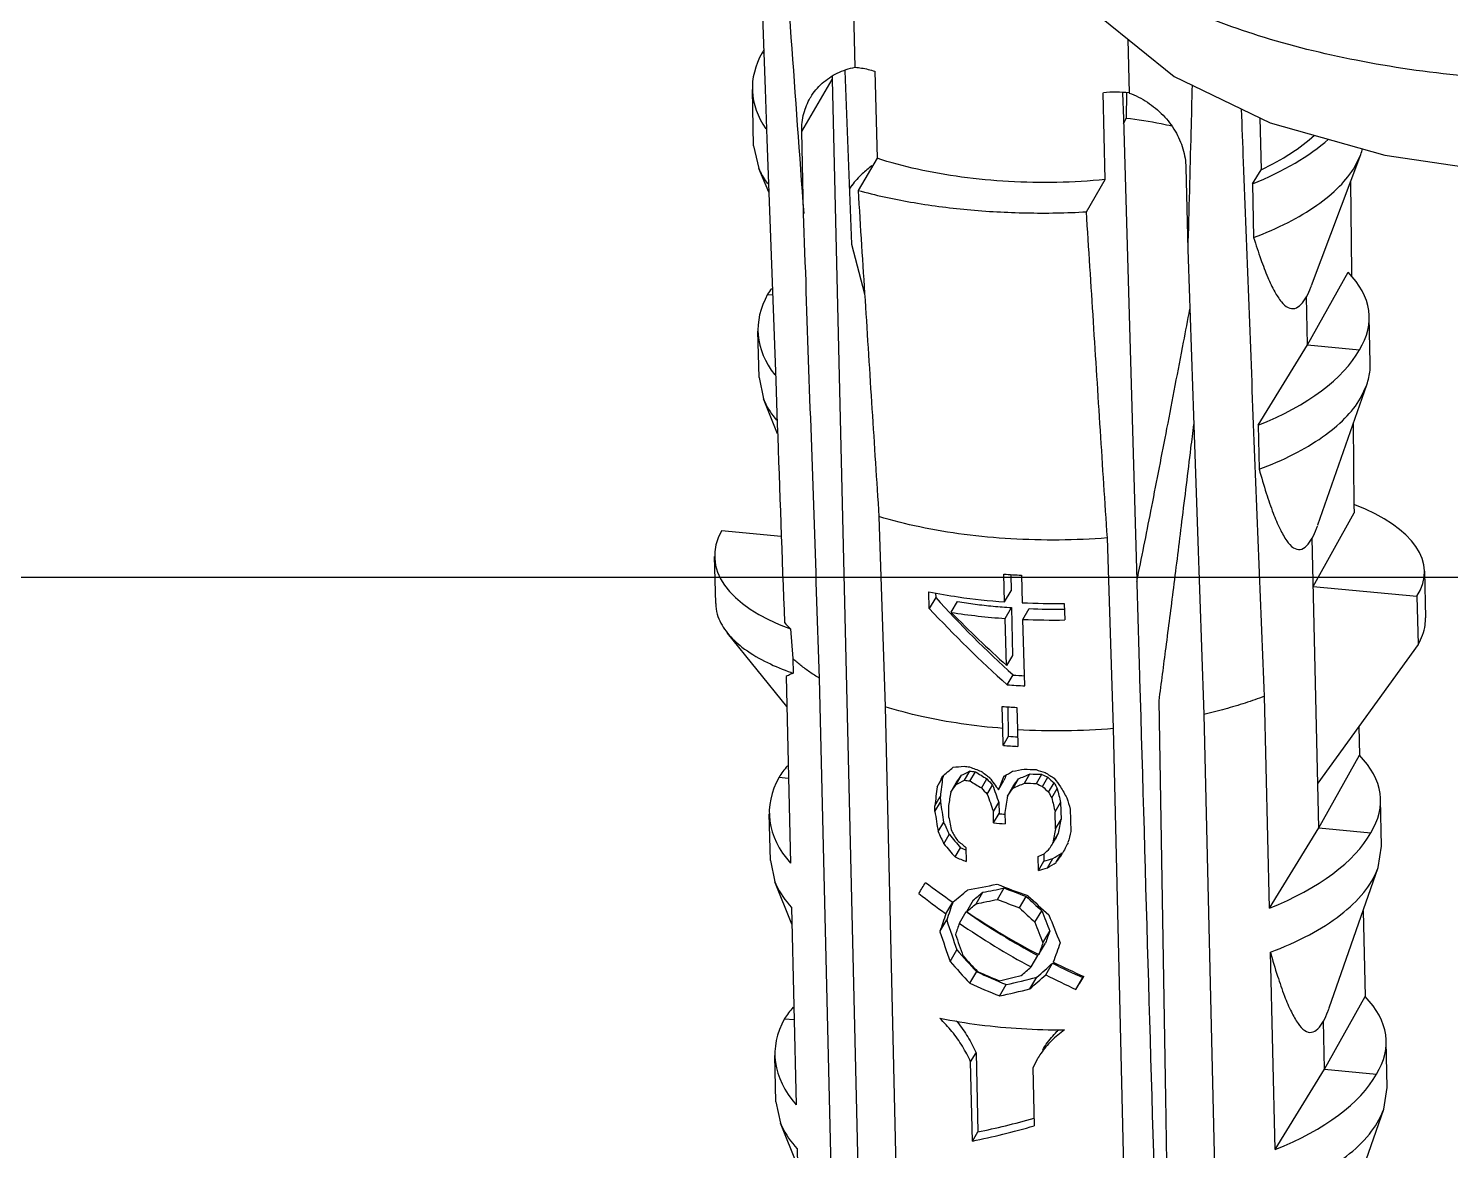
# Model space of a CAD drawing. Header units: millimetres. Extents: x 15 to 334, y 2 to 223.
# Drawn here: x 41.42 to 54.84, y 26.56 to 37.15 of the extents above; entities that cross this region are included whole.
import ezdxf

# ---------------------------------------------------------------- set-up
doc = ezdxf.new("R2010")
doc.units = ezdxf.units.MM
for name, color, linetype in [('02___PRT_ALL_AXES', 179, 'Continuous'), ('FROM', 179, 'Continuous'), ('SLD-0', 179, 'Continuous')]:
    doc.layers.add(name, color=color, linetype=linetype)

msp = doc.modelspace()

# ---------------------------------------------------------------- linework, layer by layer
at = {"layer": '02___PRT_ALL_AXES', "color": 179, "linetype": 'Continuous'}
for p, q in [((48.293, 38.819), (48.361, 36.917)), ((49.222, 36.781), (49.182, 38.481)), ((51.795, 37.047), (51.807, 36.538)), ((48.343, 36.917), (48.361, 36.915)), ((48.361, 36.917), (48.373, 36.573)), ((48.718, 36.176), (49.006, 36.666)), ((49.006, 36.666), (49.396, 20.019)), ((49.124, 36.748), (49.188, 35.112)), ((49.408, 36.743), (49.428, 35.923)), ((48.264, 36.041), (48.252, 36.57)), ((48.373, 36.573), (48.39, 36.103)), ((51.582, 35.721), (51.563, 36.541)), ((51.745, 36.543), (51.745, 36.537)), ((51.745, 36.537), (51.752, 36.298)), ((51.781, 36.539), (51.778, 36.299)), ((51.752, 36.298), (51.878, 31.941)), ((53.039, 36.304), (53.051, 35.814)), ((48.39, 36.103), (48.408, 35.596)), ((48.736, 35.402), (48.718, 36.176)), ((48.264, 36.041), (48.312, 35.826)), ((53.528, 34.722), (53.993, 35.959)), ((53.939, 35.847), (53.993, 35.959)), ((48.408, 35.604), (48.312, 35.826)), ((49.428, 35.923), (49.249, 35.62)), ((52.342, 35.836), (52.36, 35.063)), ((51.404, 35.418), (51.582, 35.721)), ((52.969, 35.681), (53.051, 35.814)), ((53.895, 35.699), (53.905, 34.848)), ((48.408, 35.596), (48.472, 33.826)), ((52.969, 35.681), (52.981, 35.175)), ((49.188, 35.112), (49.311, 34.645)), ((53.49, 34.162), (53.872, 34.848)), ((53.905, 34.848), (53.905, 34.804)), ((48.396, 34.639), (48.442, 34.635)), ((53.49, 34.162), (53.479, 34.617)), ((54.082, 33.99), (54.072, 34.428)), ((48.315, 33.855), (48.305, 34.293)), ((53.023, 33.404), (53.49, 34.162)), ((53.49, 34.162), (53.979, 34.116)), ((48.315, 33.855), (48.358, 33.654)), ((48.472, 33.826), (48.487, 33.411)), ((53.588, 32.465), (54.049, 33.787)), ((53.99, 33.661), (54.049, 33.787)), ((48.49, 33.324), (48.358, 33.654)), ((53.92, 33.417), (53.928, 32.652)), ((53.023, 33.404), (53.033, 32.989)), ((53.928, 32.652), (53.929, 32.577)), ((49.446, 32.544), (49.504, 30.749)), ((53.543, 31.885), (53.929, 32.577)), ((48.525, 32.355), (47.96, 32.408)), ((51.659, 30.547), (51.601, 32.342)), ((53.596, 29.607), (53.532, 32.34)), ((47.906, 31.722), (47.896, 32.165)), ((50.632, 31.739), (50.624, 32)), ((50.689, 31.996), (50.693, 31.842)), ((50.79, 31.991), (50.798, 31.73)), ((51.878, 31.941), (51.88, 31.885)), ((54.592, 32.029), (54.603, 31.587)), ((49.921, 31.677), (49.916, 31.833)), ((49.981, 31.822), (49.982, 31.78)), ((50.632, 31.739), (50.693, 31.842)), ((53.543, 31.885), (54.522, 31.793)), ((49.982, 31.78), (49.921, 31.677)), ((50.128, 31.64), (50.188, 31.742)), ((50.637, 31.583), (50.697, 31.684)), ((50.697, 31.684), (50.707, 31.234)), ((50.803, 31.573), (50.863, 31.675)), ((51.195, 31.724), (51.2, 31.568)), ((54.522, 31.793), (54.533, 31.337)), ((50.651, 31.14), (50.637, 31.583)), ((50.823, 30.948), (50.803, 31.573)), ((48.577, 30.753), (48.018, 31.444)), ((48.611, 31.485), (48.633, 31.204)), ((54.533, 31.337), (53.586, 30.029)), ((48.633, 31.204), (48.636, 31.067)), ((50.707, 31.234), (50.651, 31.14)), ((48.571, 31.036), (48.612, 29.273)), ((49.131, 20.586), (48.887, 31.017)), ((50.657, 30.957), (50.711, 31.049)), ((49.504, 30.749), (49.749, 20.319)), ((50.616, 30.545), (50.609, 30.752)), ((50.67, 30.472), (50.664, 30.748)), ((50.747, 30.743), (50.753, 30.536)), ((52.153, 27.053), (52.089, 30.806)), ((53.13, 28.849), (53.083, 30.848)), ((52.511, 30.677), (52.755, 20.247)), ((50.619, 30.385), (50.616, 30.545)), ((50.619, 30.385), (50.67, 30.472)), ((50.753, 30.536), (50.757, 30.376)), ((51.903, 20.117), (51.659, 30.547)), ((53.973, 30.563), (53.979, 30.293)), ((53.596, 29.607), (53.979, 30.293)), ((48.503, 30.085), (48.593, 30.076)), ((49.995, 29.995), (50.047, 30.083)), ((50.175, 30.016), (50.226, 30.103)), ((50.252, 30.057), (50.303, 30.143)), ((50.305, 30.049), (50.356, 30.136)), ((50.413, 29.983), (50.464, 30.07)), ((50.575, 29.967), (50.626, 30.053)), ((50.711, 29.983), (50.762, 30.069)), ((50.82, 30.029), (50.871, 30.116)), ((50.932, 30.025), (50.983, 30.112)), ((50.989, 29.997), (51.041, 30.084)), ((50.125, 29.945), (50.176, 30.032)), ((50.468, 29.924), (50.519, 30.011)), ((50.658, 29.907), (50.709, 29.994)), ((51.047, 29.943), (51.099, 30.031)), ((51.077, 29.89), (51.128, 29.978)), ((49.973, 29.815), (50.025, 29.903)), ((49.975, 29.762), (49.973, 29.815)), ((49.975, 29.762), (50.027, 29.85)), ((50.025, 29.903), (50.027, 29.85)), ((50.102, 29.817), (50.104, 29.711)), ((50.526, 29.76), (50.576, 29.847)), ((50.576, 29.847), (50.579, 29.741)), ((51.108, 29.758), (51.16, 29.846)), ((51.16, 29.846), (51.164, 29.687)), ((51.251, 29.785), (51.256, 29.573)), ((54.189, 29.435), (54.178, 29.873)), ((48.422, 29.3), (48.412, 29.738)), ((50.005, 29.572), (50.057, 29.66)), ((50.528, 29.655), (50.526, 29.76)), ((50.528, 29.655), (50.579, 29.741)), ((50.634, 29.751), (50.637, 29.645)), ((51.112, 29.599), (51.108, 29.758)), ((51.112, 29.599), (51.164, 29.687)), ((50.059, 29.456), (50.11, 29.544)), ((51.086, 29.467), (51.138, 29.555)), ((53.13, 28.849), (53.596, 29.607)), ((53.596, 29.607), (54.086, 29.561)), ((50.165, 29.333), (50.216, 29.42)), ((50.267, 29.422), (50.27, 29.29)), ((51.089, 29.465), (51.111, 29.502)), ((54.156, 29.232), (54.189, 29.435)), ((48.422, 29.3), (48.464, 29.099)), ((50.951, 29.205), (50.948, 29.338)), ((50.951, 29.205), (51.003, 29.293)), ((51.001, 29.362), (51.003, 29.293)), ((51.035, 29.23), (51.087, 29.317)), ((51.119, 29.282), (51.171, 29.37)), ((53.695, 27.91), (54.156, 29.232)), ((48.625, 28.698), (48.464, 29.099)), ((50.362, 28.891), (50.426, 28.999)), ((50.564, 28.932), (50.627, 29.04)), ((48.622, 28.857), (48.665, 26.995)), ((50.078, 28.797), (50.143, 28.907)), ((50.336, 28.925), (50.272, 28.816)), ((50.772, 28.853), (50.836, 28.961)), ((50.021, 28.628), (50.086, 28.738)), ((50.205, 28.708), (50.269, 28.817)), ((50.918, 28.717), (50.982, 28.825)), ((54.013, 28.824), (54.032, 28.016)), ((50.993, 28.524), (51.057, 28.633)), ((50.117, 28.346), (50.181, 28.456)), ((50.953, 28.411), (51.017, 28.52)), ((50.881, 28.295), (50.945, 28.404)), ((51.021, 28.221), (51.085, 28.331)), ((53.183, 26.572), (53.139, 28.434)), ((50.366, 28.251), (50.302, 28.143)), ((50.871, 28.089), (50.935, 28.198)), ((51.305, 28.083), (51.371, 28.195)), ((50.585, 28.021), (50.648, 28.129)), ((53.65, 27.33), (54.032, 28.016)), ((48.556, 27.807), (48.646, 27.799)), ((53.65, 27.33), (53.639, 27.785)), ((54.242, 27.158), (54.232, 27.596)), ((48.475, 27.023), (48.465, 27.46)), ((50.311, 27.399), (50.362, 27.486)), ((50.328, 26.653), (50.311, 27.399)), ((50.362, 27.486), (50.379, 26.74)), ((50.941, 27.427), (50.898, 27.344)), ((50.898, 27.344), (50.911, 26.797)), ((53.183, 26.572), (53.65, 27.33)), ((53.65, 27.33), (54.139, 27.284)), ((54.209, 26.955), (54.242, 27.158)), ((48.475, 27.023), (48.518, 26.821)), ((52.153, 27.04), (52.153, 27.053)), ((53.748, 25.633), (54.209, 26.955)), ((48.679, 26.421), (48.518, 26.821)), ((50.328, 26.653), (50.379, 26.74)), ((48.675, 26.58), (48.772, 22.441))]:
    msp.add_line(p, q, dxfattribs=at)
for centre, radius, start, end in [((1436.473, 136.648), 1391.425, 184.03586, 184.172741), ((51.673, 35.349), 1.197, 83.5617, 95.2571), ((44.932, 39.475), 7.547, 334.6768, 335.1181), ((53.406, 36.18), 0.626, 339.3468, 344.3624), ((49.704, 35.289), 0.638, 143.6059, 147.573), ((51.079, 38.457), 6.473, 265.9732, 267.4441), ((50.974, 37.195), 5.465, 258.8415, 261.7944), ((51.052, 37.764), 6.04, 261.8239, 266.0112), ((51.093, 38.385), 6.661, 267.463, 270.8769), ((51.107, 37.791), 6.121, 267.7104, 270.837), ((51.046, 37.502), 5.934, 261.0962, 266.0471), ((51.097, 38.196), 6.629, 267.4623, 270.8932), ((49.434, 33.395), 2.461, 249.963, 251.0858), ((51.114, 36.94), 5.905, 266.0925, 267.1492), ((51.104, 37.324), 6.383, 265.9866, 267.4786), ((51.106, 37.046), 6.313, 265.4877, 266.738), ((51.123, 36.287), 5.833, 265.5504, 266.3832), ((51.124, 37.105), 6.58, 266.768, 274.664), ((51.114, 36.647), 6.282, 265.488, 266.7445), ((51.055, 35.802), 5.671, 261.8323, 262.3715), ((51.057, 35.659), 5.66, 261.8317, 262.372), ((51.068, 35.327), 5.24, 261.6126, 262.1953), ((51.129, 36.623), 6.469, 267.2404, 268.2309), ((51.142, 36.143), 6.033, 267.4337, 268.4981), ((51.131, 36.481), 6.459, 267.2397, 268.2317), ((51.119, 35.756), 6.13, 264.4686, 265.4887), ((51.128, 35.393), 5.679, 264.4546, 265.0206)]:
    msp.add_arc(centre, radius, start, end, dxfattribs=at)
for centre, major_axis, ratio, start_param, end_param in [((51.135, 36.655), (2.883, 0.09), 0.457817, 2.874425, 3.424416), ((51.135, 36.655), (2.884, 0.046), 0.412294, 2.863094, 2.881035), ((49.931, 36.921), (0.877, 0.449), 0.655348, 2.794265, 2.835491), ((51.135, 36.655), (2.883, 0.09), 0.457817, 5.387969, 5.784229), ((51.135, 36.655), (2.726, 0.085), 0.457817, 5.47753, 5.790298), ((51.188, 34.378), (2.884, 0.046), 0.412294, 6.022628, 6.650677), ((51.188, 34.378), (2.883, 0.09), 0.457817, 2.874425, 3.460247), ((51.188, 34.378), (2.884, 0.046), 0.412294, 2.834304, 2.881035), ((51.188, 34.378), (2.883, 0.09), 0.457817, 5.387969, 6.016017), ((52.407, 31.991), (2.185, 0.035), 0.412294, 6.022628, 7.072961), ((49.919, 32.224), (2.023, 0.063), 0.457817, 2.874425, 3.994998), ((51.159, 32.4), (2.788, -2.803), 0.352517, 4.621162, 4.882542), ((51.236, 32.328), (2.575, -2.589), 0.352642, 4.576145, 4.859969), ((51.242, 32.101), (2.893, 0.09), 0.457818, 3.50754, 3.556314), ((51.154, 32.587), (2.794, -2.826), 0.351227, 4.700364, 4.883417), ((51.295, 29.823), (2.884, 0.046), 0.412294, 2.788056, 2.881035), ((51.256, 31.455), (2.853, 0.821), 0.352435, 4.21342, 4.252541), ((51.295, 29.823), (2.884, 0.046), 0.412294, 6.022628, 6.650677), ((51.295, 29.823), (2.883, 0.09), 0.457817, 2.874425, 3.502474), ((51.238, 32.24), (2.759, 5.33), 0.013218, 1.992702, 2.012477), ((51.174, 34.975), (2.221, 17.523), 0.02969, 1.8575, 1.868203), ((51.25, 31.746), (2.808, 2.737), 0.102217, 4.17158, 4.210923), ((51.238, 32.24), (2.566, 4.956), 0.013218, 2.023835, 2.027974), ((51.257, 31.44), (2.818, 1.904), 0.1949, 4.191033, 4.220356), ((51.25, 31.742), (2.594, 3.734), 0.022906, 4.252874, 4.273999), ((51.257, 31.44), (2.62, 1.77), 0.1949, 4.180907, 4.212478), ((51.259, 31.326), (2.876, -0.78), 0.465166, 4.501382, 4.540287), ((51.264, 31.137), (2.629, -1.504), 0.437702, 4.616163, 4.658018), ((51.261, 31.275), (2.795, -2.135), 0.402852, 4.715544, 4.744674), ((51.265, 31.075), (-2.57, 2.881), 0.32879, 1.626941, 1.647832), ((51.261, 31.245), (-2.765, 4.016), 0.26711, 1.678156, 1.707272), ((51.264, 31.112), (2.723, 6.662), 0.028959, 1.736018, 1.755433), ((51.261, 31.273), (2.818, 1.904), 0.194897, 4.35642, 4.385568), ((51.264, 31.112), (2.532, 6.194), 0.028959, 1.745733, 1.754475), ((51.259, 31.342), (2.853, 0.821), 0.352438, 4.417755, 4.456705), ((51.268, 30.975), (2.594, 3.734), 0.022906, 4.462382, 4.483289), ((51.264, 31.142), (2.629, 1.38), 0.254507, 4.389253, 4.431165), ((51.254, 31.536), (2.862, -1.066), 0.461157, 4.770151, 4.799616), ((51.256, 31.467), (2.629, -1.504), 0.437701, 4.856915, 4.878062), ((51.251, 31.689), (2.795, -2.135), 0.40285, 4.929874, 4.959488), ((51.251, 31.683), (-2.57, 2.881), 0.32879, 1.846982, 1.868207), ((51.24, 32.136), (-2.773, 4.468), 0.241974, 1.89556, 1.915399), ((51.174, 34.975), (2.389, 18.846), 0.02969, 1.842003, 1.85192), ((51.216, 33.194), (2.532, 13.414), 0.035521, 1.82212, 1.831947), ((51.25, 31.742), (2.789, 4.016), 0.022906, 4.264514, 4.284125), ((51.264, 31.137), (2.827, -1.617), 0.437702, 4.622554, 4.661459), ((51.265, 31.075), (-2.764, 3.098), 0.32879, 1.630382, 1.649805), ((51.269, 30.932), (-2.892, 8.515), 0.120708, 1.648375, 1.667788), ((51.269, 30.932), (-2.689, 7.918), 0.120708, 1.646403, 1.667281), ((51.268, 30.975), (2.789, 4.016), 0.022906, 4.459224, 4.47866), ((51.264, 31.142), (2.828, 1.484), 0.254507, 4.384624, 4.423574), ((51.256, 31.467), (2.827, -1.617), 0.437701, 4.846325, 4.865953), ((51.251, 31.683), (-2.764, 3.098), 0.32879, 1.834873, 1.854563), ((51.24, 32.167), (-2.808, 5.817), 0.184887, 1.87238, 1.882251), ((51.24, 32.167), (-2.611, 5.409), 0.184887, 1.886024, 1.896669), ((51.204, 33.698), (-2.835, 12.956), 0.068111, 1.847097, 1.857765), ((51.233, 32.431), (-2.808, 5.817), 0.184887, 1.91198, 1.931907), ((51.363, 26.894), (-2.969, 18.008), 0.046595, 1.398205, 1.408908), ((51.28, 30.463), (2.459, 16.129), 0.03256, 1.610201, 1.619913), ((51.204, 33.698), (-3.049, 13.934), 0.068111, 1.83268, 1.842569), ((51.203, 33.716), (-2.973, 11.222), 0.087632, 1.895427, 1.905426), ((51.363, 26.894), (-3.193, 19.368), 0.046595, 1.414487, 1.424404), ((51.299, 29.629), (-2.611, 5.409), 0.184886, 1.476061, 1.497392), ((51.321, 28.675), (-3.049, 13.934), 0.068111, 1.481465, 1.491292), ((51.333, 28.171), (2.354, 12.473), 0.035521, 1.455646, 1.466314), ((51.299, 29.629), (-2.808, 5.817), 0.184886, 1.491557, 1.511332), ((51.288, 30.123), (-2.57, 2.881), 0.32879, 1.479575, 1.521977), ((51.287, 30.127), (-2.773, 4.468), 0.241974, 1.544282, 1.563893), ((51.333, 28.171), (2.532, 13.414), 0.035521, 1.470842, 1.480732), ((51.297, 29.702), (2.566, 4.956), 0.013218, 1.607366, 1.618011), ((51.334, 28.153), (2.606, 10.704), 0.037664, 1.446853, 1.456852), ((51.295, 29.823), (2.883, 0.09), 0.457817, 5.387969, 6.016017), ((51.288, 30.123), (-2.764, 3.098), 0.32879, 1.493516, 1.532859), ((51.28, 30.429), (2.795, -2.135), 0.40285, 4.627821, 4.657144), ((51.281, 30.414), (2.674, -0.725), 0.465166, 4.431883, 4.452645), ((51.286, 30.186), (2.808, 2.737), 0.102216, 4.512938, 4.532628), ((51.297, 29.702), (2.759, 5.33), 0.013218, 1.621784, 1.631655), ((51.304, 29.438), (2.759, 5.33), 0.013218, 1.572126, 1.592054), ((51.281, 30.414), (2.876, -0.78), 0.465166, 4.442764, 4.481885), ((51.281, 30.402), (2.828, 1.484), 0.254509, 4.462677, 4.482305), ((51.283, 30.333), (2.644, 0.976), 0.319714, 4.489547, 4.521297), ((51.286, 30.18), (2.818, 1.904), 0.1949, 4.493086, 4.5227), ((51.286, 30.18), (2.62, 1.77), 0.1949, 4.50596, 4.537896), ((51.297, 29.733), (2.789, 4.016), 0.022906, 4.615792, 4.635631), ((51.283, 30.333), (2.843, 1.049), 0.319714, 4.478957, 4.508422), ((51.258, 31.387), (2.778, 4.579), 0.003704, 4.163418, 4.189913), ((51.297, 29.699), (2.821, -1.711), 0.432068, 4.438619, 4.537302), ((51.294, 29.856), (2.821, -1.711), 0.432068, 4.465114, 4.56261), ((51.279, 30.481), (2.809, 2.619), 0.113052, 4.192988, 4.24645), ((51.283, 30.305), (2.845, 1.007), 0.325906, 4.240207, 4.342319), ((51.284, 30.288), (2.563, 2.389), 0.113052, 4.230894, 4.267903), ((51.287, 30.161), (2.595, 0.919), 0.325906, 4.26166, 4.342319), ((51.283, 30.305), (2.865, -1.012), 0.462377, 4.622677, 4.724789), ((51.287, 30.161), (2.614, -0.924), 0.462377, 4.622677, 4.703336), ((51.259, 31.36), (2.458, 6.957), 0.034176, 1.943191, 1.969292), ((51.284, 30.288), (2.809, 2.619), 0.113052, 4.241258, 4.274992), ((51.287, 30.161), (2.845, 1.007), 0.325906, 4.268749, 4.342319), ((51.287, 30.161), (2.865, -1.012), 0.462377, 4.622677, 4.696248), ((51.284, 30.288), (-2.766, 2.966), 0.338682, 1.744584, 1.794526), ((51.284, 30.288), (-2.523, 2.706), 0.338682, 1.751673, 1.806472), ((51.279, 30.481), (-2.766, 2.966), 0.338682, 1.773126, 1.841031), ((51.259, 31.36), (2.695, 7.626), 0.034176, 1.925577, 1.949296), ((51.333, 28.195), (-2.628, 7.422), 0.127207, 1.452659, 1.490708), ((51.297, 29.699), (2.574, -1.561), 0.432068, 4.571777, 4.835853), ((51.294, 29.856), (2.821, -1.711), 0.432068, 4.610881, 4.851669), ((51.269, 30.928), (-2.88, 8.135), 0.127207, 1.800769, 1.825499), ((51.269, 30.928), (-2.628, 7.422), 0.127207, 1.812715, 1.839874), ((51.259, 31.36), (-2.88, 8.135), 0.127207, 1.847275, 1.88186), ((51.333, 28.195), (-2.88, 8.135), 0.127207, 1.472655, 1.50724), ((51.269, 30.928), (2.695, 7.626), 0.034176, 1.878178, 1.892936), ((51.323, 28.627), (-2.88, 8.135), 0.127207, 1.529015, 1.553745), ((51.297, 29.699), (2.821, -1.711), 0.432068, 4.584701, 4.825489), ((51.323, 28.627), (2.458, 6.957), 0.034176, 1.582077, 1.598286), ((51.312, 29.074), (-2.523, 2.706), 0.338682, 1.484465, 1.559044), ((51.323, 28.627), (2.695, 7.626), 0.034176, 1.596452, 1.61121), ((51.333, 28.195), (2.695, 7.626), 0.034176, 1.540092, 1.563811), ((51.312, 29.074), (-2.766, 2.966), 0.338682, 1.500996, 1.568902), ((51.308, 29.267), (-2.766, 2.966), 0.338682, 1.547502, 1.597443), ((51.312, 29.074), (2.563, 2.389), 0.113052, 4.460532, 4.519236), ((51.297, 29.699), (2.574, -1.561), 0.432068, 4.888859, 4.996205), ((51.294, 29.856), (2.821, -1.711), 0.432068, 4.899068, 4.99775), ((51.308, 29.25), (2.614, -0.924), 0.462377, 4.510707, 4.622677), ((51.305, 29.394), (2.865, -1.012), 0.462377, 4.549107, 4.622677), ((51.305, 29.394), (2.845, 1.007), 0.325906, 4.342319, 4.415889), ((51.308, 29.25), (2.595, 0.919), 0.325906, 4.342319, 4.454289), ((51.308, 29.267), (2.809, 2.619), 0.113052, 4.422133, 4.455867), ((51.312, 29.074), (2.809, 2.619), 0.113052, 4.450674, 4.504137), ((51.297, 29.699), (2.821, -1.711), 0.432068, 4.87376, 4.971255), ((51.333, 28.168), (2.778, 4.579), 0.003704, 4.696054, 4.722549), ((51.308, 29.25), (2.865, -1.012), 0.462377, 4.520565, 4.622677), ((51.308, 29.25), (2.845, 1.007), 0.325906, 4.342319, 4.444431), ((51.348, 27.546), (2.884, 0.046), 0.412294, 2.788056, 2.881035), ((51.348, 27.546), (2.884, 0.046), 0.412294, 6.022628, 6.650677), ((51.348, 27.546), (2.883, 0.09), 0.457817, 2.874425, 3.502474), ((51.348, 27.546), (2.883, 0.09), 0.457817, 5.387969, 6.016017), ((51.339, 27.947), (2.642, 1.01), 0.314332, 4.224056, 4.430815), ((51.339, 27.947), (2.842, 1.086), 0.314332, 4.232048, 4.442965)]:
    msp.add_ellipse(centre, major_axis=major_axis, ratio=ratio, start_param=start_param, end_param=end_param, dxfattribs=at)
for points, knots in [([(48.798, 36.492), (48.8, 36.495), (48.83, 36.546), (48.906, 36.637), (49.052, 36.733), (49.164, 36.77), (49.222, 36.781)], [0, 0, 0, 0, 0.0096986, 0.1778307, 0.3494199, 0.5266924, 0.5266924, 0.5266924, 0.5266924]), ([(49.222, 36.781), (49.242, 36.779), (49.284, 36.775), (49.346, 36.762), (49.388, 36.75), (49.408, 36.743)], [0, 0, 0, 0, 0.0609415, 0.1246285, 0.1907251, 0.1907251, 0.1907251, 0.1907251]), ([(51.807, 36.538), (51.867, 36.516), (51.983, 36.457), (52.131, 36.334), (52.246, 36.184), (52.321, 36.015), (52.341, 35.895), (52.342, 35.836)], [0, 0, 0, 0, 0.1926732, 0.3846641, 0.5731398, 0.7560333, 0.9325785, 0.9325785, 0.9325785, 0.9325785]), ([(52.4, 36.614), (52.397, 36.465), (52.383, 35.948), (52.37, 35.431), (52.36, 35.063)], [0, 0, 0, 0, 0.44608, 1.55143, 1.55143, 1.55143, 1.55143]), ([(48.718, 36.176), (48.717, 36.233), (48.729, 36.344), (48.772, 36.447), (48.798, 36.492)], [0, 0, 0, 0, 0.1710448, 0.3293739, 0.3293739, 0.3293739, 0.3293739]), ([(53.083, 30.848), (53.05, 31.676), (52.983, 33.356), (52.912, 35.202), (52.873, 36.22), (52.867, 36.387)], [0, 0, 0, 0, 2.487938, 5.041169, 5.543856, 5.543856, 5.543856, 5.543856]), ([(52.209, 36.225), (52.175, 36.233), (52.033, 36.264), (51.889, 36.286), (51.778, 36.299)], [0, 0, 0, 0, 0.1022683, 0.4366163, 0.4366163, 0.4366163, 0.4366163]), ([(48.312, 35.826), (48.314, 35.821), (48.337, 35.77), (48.366, 35.722), (48.396, 35.681)], [0, 0, 0, 0, 0.0154545, 0.1674273, 0.1674273, 0.1674273, 0.1674273]), ([(49.379, 35.852), (49.347, 35.828), (49.28, 35.772), (49.22, 35.706), (49.191, 35.667)], [0, 0, 0, 0, 0.1187411, 0.2644542, 0.2644542, 0.2644542, 0.2644542]), ([(51.582, 35.721), (51.431, 35.707), (51.126, 35.69), (50.673, 35.698), (50.232, 35.739), (49.817, 35.811), (49.553, 35.882), (49.428, 35.923)], [0, 0, 0, 0, 0.457151, 0.913593, 1.358937, 1.783303, 2.177823, 2.177823, 2.177823, 2.177823]), ([(52.981, 35.175), (53.092, 35.217), (53.298, 35.306), (53.572, 35.466), (53.789, 35.643), (53.898, 35.778), (53.939, 35.847)], [0, 0, 0, 0, 0.355388, 0.672389, 0.949434, 1.189044, 1.189044, 1.189044, 1.189044]), ([(49.249, 35.62), (49.271, 35.274), (49.315, 34.587), (49.38, 33.562), (49.424, 32.882), (49.446, 32.544)], [0, 0, 0, 0, 1.037984, 2.06535, 3.081815, 3.081815, 3.081815, 3.081815]), ([(49.249, 35.62), (49.413, 35.575), (49.754, 35.501), (50.285, 35.431), (50.84, 35.401), (51.215, 35.407), (51.404, 35.418)], [0, 0, 0, 0, 0.507813, 1.047025, 1.606079, 2.172502, 2.172502, 2.172502, 2.172502]), ([(48.887, 31.017), (48.87, 31.5), (48.837, 32.471), (48.786, 33.933), (48.753, 34.911), (48.736, 35.402)], [0, 0, 0, 0, 1.451104, 2.913868, 4.388213, 4.388213, 4.388213, 4.388213]), ([(51.601, 32.342), (51.579, 32.68), (51.535, 33.36), (51.47, 34.385), (51.426, 35.072), (51.404, 35.418)], [0, 0, 0, 0, 1.016465, 2.043831, 3.081815, 3.081815, 3.081815, 3.081815]), ([(52.981, 35.175), (53.003, 35.106), (53.044, 34.979), (53.109, 34.808), (53.172, 34.672), (53.234, 34.575), (53.296, 34.51), (53.373, 34.498), (53.436, 34.546), (53.464, 34.591), (53.479, 34.617)], [0, 0, 0, 0, 0.2162818, 0.3994645, 0.5489713, 0.6642341, 0.74698, 0.8090001, 0.8778101, 0.9687691, 0.9687691, 0.9687691, 0.9687691]), ([(52.36, 35.063), (52.377, 34.571), (52.41, 33.593), (52.461, 32.131), (52.494, 31.16), (52.511, 30.677)], [0, 0, 0, 0, 1.474345, 2.937109, 4.388213, 4.388213, 4.388213, 4.388213]), ([(53.479, 34.617), (53.496, 34.645), (53.512, 34.68), (53.525, 34.715), (53.527, 34.719)], [0, 0, 0, 0, 0.0977161, 0.1125646, 0.1125646, 0.1125646, 0.1125646]), ([(51.879, 31.928), (51.882, 31.943), (51.93, 32.179), (52.025, 32.661), (52.169, 33.399), (52.288, 34.02), (52.36, 34.395), (52.38, 34.499)], [0, 0, 0, 0, 0.045371, 0.722949, 1.473554, 2.302807, 2.619502, 2.619502, 2.619502, 2.619502]), ([(54.049, 33.787), (54.057, 33.81), (54.076, 33.876), (54.083, 33.945), (54.082, 33.99)], [0, 0, 0, 0, 0.071834, 0.2063311, 0.2063311, 0.2063311, 0.2063311]), ([(48.358, 33.654), (48.361, 33.644), (48.392, 33.572), (48.437, 33.505), (48.48, 33.452)], [0, 0, 0, 0, 0.0309411, 0.2365085, 0.2365085, 0.2365085, 0.2365085]), ([(53.033, 32.989), (53.143, 33.03), (53.35, 33.12), (53.624, 33.28), (53.84, 33.456), (53.95, 33.592), (53.99, 33.661)], [0, 0, 0, 0, 0.355388, 0.672389, 0.949434, 1.189044, 1.189044, 1.189044, 1.189044]), ([(52.089, 30.806), (52.111, 30.973), (52.158, 31.328), (52.23, 31.892), (52.308, 32.518), (52.371, 33.032), (52.408, 33.337), (52.417, 33.411)], [0, 0, 0, 0, 0.507359, 1.073743, 1.703532, 2.401175, 2.626102, 2.626102, 2.626102, 2.626102]), ([(53.033, 32.989), (53.054, 32.913), (53.095, 32.774), (53.16, 32.586), (53.222, 32.434), (53.285, 32.323), (53.345, 32.248), (53.423, 32.222), (53.49, 32.269), (53.518, 32.314), (53.532, 32.34)], [0, 0, 0, 0, 0.234627, 0.434183, 0.598147, 0.725472, 0.81657, 0.880902, 0.948624, 1.039827, 1.039827, 1.039827, 1.039827]), ([(51.601, 32.342), (51.449, 32.33), (51.146, 32.317), (50.695, 32.328), (50.256, 32.368), (49.839, 32.438), (49.573, 32.505), (49.446, 32.544)], [0, 0, 0, 0, 0.455789, 0.909812, 1.353273, 1.777784, 2.175735, 2.175735, 2.175735, 2.175735]), ([(53.532, 32.34), (53.55, 32.368), (53.568, 32.409), (53.583, 32.45), (53.586, 32.46)], [0, 0, 0, 0, 0.0994592, 0.13139, 0.13139, 0.13139, 0.13139]), ([(51.88, 31.885), (51.889, 31.594), (51.952, 29.395), (52.071, 25.321), (52.182, 21.539), (52.237, 19.665)], [0, 0, 0, 0, 0.873229, 6.600128, 12.225209, 12.225209, 12.225209, 12.225209]), ([(47.906, 31.722), (47.907, 31.688), (47.921, 31.595), (47.971, 31.503), (48.013, 31.45), (48.018, 31.444)], [0, 0, 0, 0, 0.1003688, 0.2804921, 0.3035466, 0.3035466, 0.3035466, 0.3035466]), ([(50.188, 31.742), (50.243, 31.733), (50.355, 31.716), (50.524, 31.697), (50.639, 31.688), (50.697, 31.684)], [0, 0, 0, 0, 0.1677502, 0.3389002, 0.5123559, 0.5123559, 0.5123559, 0.5123559]), ([(54.533, 31.337), (54.566, 31.393), (54.599, 31.477), (54.603, 31.565), (54.603, 31.587)], [0, 0, 0, 0, 0.1944515, 0.2610245, 0.2610245, 0.2610245, 0.2610245]), ([(48.018, 31.444), (48.058, 31.395), (48.166, 31.294), (48.362, 31.175), (48.515, 31.111), (48.591, 31.083)], [0, 0, 0, 0, 0.1891606, 0.4406476, 0.6836751, 0.6836751, 0.6836751, 0.6836751]), ([(48.887, 31.017), (48.855, 31.036), (48.794, 31.075), (48.71, 31.137), (48.657, 31.181), (48.633, 31.204)], [0, 0, 0, 0, 0.1108467, 0.2160712, 0.3157778, 0.3157778, 0.3157778, 0.3157778]), ([(48.636, 31.067), (48.628, 31.063), (48.613, 31.056), (48.592, 31.046), (48.578, 31.039), (48.571, 31.036)], [0, 0, 0, 0, 0.02560651, 0.04979494, 0.07255683, 0.07255683, 0.07255683, 0.07255683]), ([(50.616, 30.545), (50.484, 30.555), (50.227, 30.584), (49.855, 30.651), (49.618, 30.714), (49.504, 30.749)], [0, 0, 0, 0, 0.396358, 0.775575, 1.131972, 1.131972, 1.131972, 1.131972]), ([(53.083, 30.848), (53.023, 30.825), (52.9, 30.782), (52.709, 30.726), (52.578, 30.692), (52.511, 30.677)], [0, 0, 0, 0, 0.191531, 0.3909115, 0.5973002, 0.5973002, 0.5973002, 0.5973002]), ([(53.139, 28.434), (53.265, 28.481), (53.496, 28.583), (53.796, 28.77), (54.02, 28.977), (54.123, 29.142), (54.154, 29.227), (54.156, 29.232)], [0, 0, 0, 0, 0.403031, 0.755441, 1.056055, 1.311537, 1.327621, 1.327621, 1.327621, 1.327621]), ([(48.464, 29.099), (48.468, 29.089), (48.506, 29.001), (48.564, 28.921), (48.622, 28.857)], [0, 0, 0, 0, 0.0309411, 0.2888258, 0.2888258, 0.2888258, 0.2888258]), ([(53.139, 28.434), (53.16, 28.359), (53.202, 28.22), (53.266, 28.031), (53.329, 27.88), (53.392, 27.769), (53.451, 27.694), (53.529, 27.668), (53.596, 27.714), (53.624, 27.759), (53.639, 27.785)], [0, 0, 0, 0, 0.234627, 0.434183, 0.598147, 0.725472, 0.81657, 0.880902, 0.948624, 1.039827, 1.039827, 1.039827, 1.039827]), ([(50.02, 27.811), (50.145, 27.787), (50.401, 27.745), (50.794, 27.709), (51.061, 27.701), (51.196, 27.701)], [0, 0, 0, 0, 0.380212, 0.77811, 1.182189, 1.182189, 1.182189, 1.182189]), ([(50.311, 27.399), (50.289, 27.45), (50.236, 27.55), (50.138, 27.688), (50.061, 27.772), (50.02, 27.811)], [0, 0, 0, 0, 0.1676603, 0.3374118, 0.5073903, 0.5073903, 0.5073903, 0.5073903]), ([(50.176, 27.787), (50.18, 27.783), (50.219, 27.734), (50.288, 27.638), (50.34, 27.537), (50.362, 27.486)], [0, 0, 0, 0, 0.0167038, 0.1867161, 0.3547538, 0.3547538, 0.3547538, 0.3547538]), ([(53.639, 27.785), (53.657, 27.813), (53.675, 27.854), (53.69, 27.895), (53.693, 27.905)], [0, 0, 0, 0, 0.0994592, 0.13139, 0.13139, 0.13139, 0.13139]), ([(51.196, 27.701), (51.153, 27.67), (51.071, 27.602), (50.99, 27.506), (50.951, 27.445), (50.941, 27.427)], [0, 0, 0, 0, 0.1596774, 0.3159433, 0.3763896, 0.3763896, 0.3763896, 0.3763896]), ([(50.992, 27.514), (51.003, 27.532), (51.042, 27.593), (51.094, 27.656), (51.138, 27.698), (51.144, 27.704)], [0, 0, 0, 0, 0.0609123, 0.2178028, 0.2437838, 0.2437838, 0.2437838, 0.2437838]), ([(52.278, 19.666), (52.266, 20.34), (52.229, 22.526), (52.188, 24.984), (52.157, 26.768), (52.153, 27.04)], [0, 0, 0, 0, 2.024319, 6.558734, 7.375068, 7.375068, 7.375068, 7.375068]), ([(53.193, 26.156), (53.318, 26.204), (53.549, 26.306), (53.85, 26.492), (54.074, 26.699), (54.177, 26.865), (54.207, 26.95), (54.209, 26.955)], [0, 0, 0, 0, 0.403031, 0.755441, 1.056055, 1.311537, 1.327621, 1.327621, 1.327621, 1.327621]), ([(48.518, 26.821), (48.521, 26.812), (48.559, 26.723), (48.617, 26.643), (48.675, 26.58)], [0, 0, 0, 0, 0.0309411, 0.2888258, 0.2888258, 0.2888258, 0.2888258])]:
    msp.add_open_spline(points, degree=3, knots=knots, dxfattribs=at)
msp.add_open_spline([(48.487, 33.411), (48.509, 32.788), (48.532, 32.166), (48.555, 31.543)], degree=3, dxfattribs=at)
at = {"layer": 'FROM', "color": 3}
msp.add_line((58.156, 31.967), (32.114, 31.967), dxfattribs=at)
at = {"layer": 'SLD-0', "color": 179, "linetype": 'Continuous'}
for p, q in [((51.546, 37.247), (52.233, 36.694)), ((52.233, 36.694), (53.136, 36.257)), ((53.136, 36.257), (54.218, 35.952)), ((54.218, 35.952), (55.196, 35.809))]:
    msp.add_line(p, q, dxfattribs=at)
msp.add_open_spline([(54.959, 36.699), (54.62, 36.733), (53.968, 36.826), (53.054, 37.052), (52.261, 37.35), (51.619, 37.71), (51.147, 38.122), (50.885, 38.553), (50.84, 38.842), (50.841, 38.956)], degree=3, knots=[0, 0, 0, 0, 1.022733, 1.971288, 2.820709, 3.554438, 4.169339, 4.684208, 5.028475, 5.028475, 5.028475, 5.028475], dxfattribs=at)

doc.saveas('drawing.dxf')
